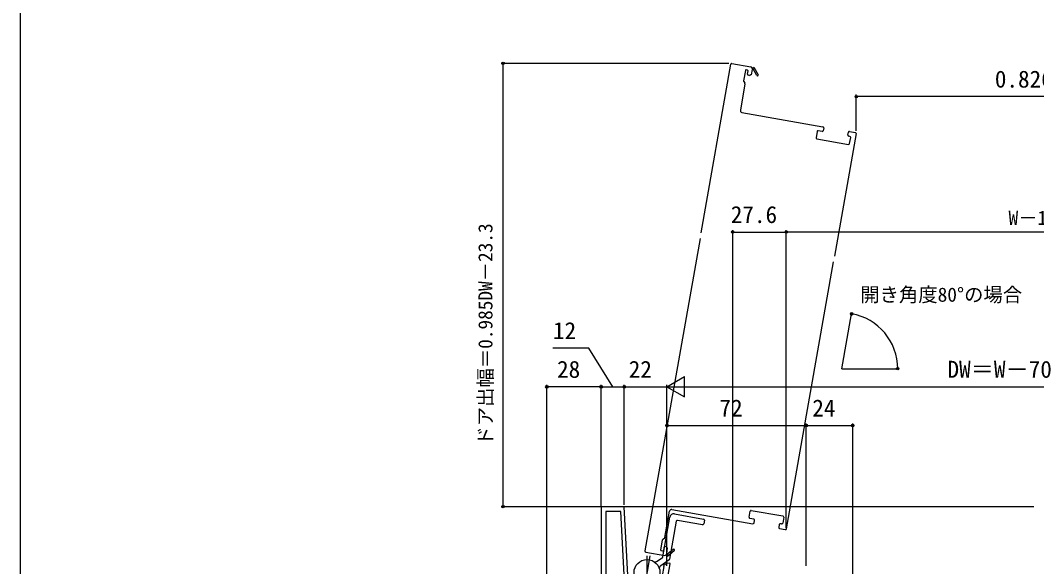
# Model space of a CAD drawing. Units: millimetres, scale not verified. Extents: x -525 to 525, y -783 to 777.
# Drawn here: x -525 to 0, y -466 to -183 of the extents above; entities that cross this region are included whole.
import ezdxf
from ezdxf.enums import TextEntityAlignment as Align

# ---------------------------------------------------------------- set-up
doc = ezdxf.new("R2010")
doc.units = ezdxf.units.MM
doc.header["$LTSCALE"] = 4
for name, color, linetype in [('0-2_YKK_11', 7, 'Continuous'), ('0-4_YKK_12', 2, 'Continuous'), ('0-5_YKK_13', 4, 'Continuous'), ('0-7_YKK_D', 6, 'Continuous'), ('0-8_YKK_ZWAK', 7, 'Continuous')]:
    doc.layers.add(name, color=color, linetype=linetype)
doc.styles.add('ＭＳ ゴシック', font='')
doc.styles.get('ＭＳ ゴシック').set_extended_font_data('MS Gothic')

msp = doc.modelspace()

# ---------------------------------------------------------------- linework, layer by layer
at = {"layer": '0-2_YKK_11'}
msp.add_lwpolyline([(-210.639, -479.6), (-212.997, -434.6), (-224.997, -434.6), (-224.997, -496.2)], dxfattribs=at)
msp.add_lwpolyline([(-212.642, -479.6), (-214.874, -437), (-222.597, -437), (-222.597, -479.6)], close=True, dxfattribs=at)
at = {"layer": '0-4_YKK_12'}
for p, q in [((-173.38, -292.978), (-158.027, -205.911)), ((-157.449, -205.515), (-147.601, -207.252)), ((-150.463, -209.083), (-151.417, -214.492)), ((-149.327, -208.978), (-150.115, -208.839)), ((-149.379, -211), (-149.084, -209.326)), ((-144.534, -211.711), (-146.338, -208.632)), ((-151.334, -214.866), (-150.76, -215.685)), ((-148.383, -211.683), (-148.974, -211.579)), ((-150.677, -216.058), (-153.073, -229.642)), ((-152.261, -230.801), (-110.407, -238.18)), ((-113.39, -240.701), (-113.946, -243.852)), ((-110.841, -240.642), (-112.811, -240.295)), ((-110.001, -238.76), (-110.262, -240.237)), ((-97.459, -242.494), (-97.199, -241.017)), ((-96.62, -240.611), (-93.665, -241.132)), ((-113.54, -244.431), (-97.192, -247.314)), ((-93.26, -241.712), (-104.444, -305.135)), ((-96.463, -243.178), (-97.054, -243.073)), ((-96.613, -246.908), (-96.057, -243.757)), ((-173.901, -295.933), (-202.376, -457.443)), ((-129.271, -445.963), (-104.965, -308.088)), ((-100.587, -363.26), (-95.583, -334.882)), ((-100.587, -363.26), (-71.771, -363.26)), ((-1.497, -434.595), (-218.539, -434.606)), ((-192, -450.431), (-189.605, -436.847)), ((-188.447, -436.036), (-146.592, -443.416)), ((-148.533, -440.028), (-147.978, -436.877)), ((-146.158, -440.954), (-148.128, -440.607)), ((-147.399, -436.471), (-131.051, -439.354)), ((-130.645, -439.933), (-131.201, -443.084)), ((-146.013, -443.011), (-145.753, -441.534)), ((-132.95, -443.791), (-133.211, -445.268)), ((-132.805, -445.848), (-129.851, -446.368)), ((-131.78, -443.49), (-132.371, -443.386)), ((-193.025, -451.327), (-192.206, -450.754)), ((-194.185, -457.059), (-193.231, -451.65)), ((-192.511, -455.628), (-192.806, -457.303)), ((-191.34, -455.327), (-191.931, -455.223)), ((-187.714, -456.617), (-190.462, -458.894)), ((-201.97, -458.022), (-192.122, -459.759)), ((-193.153, -457.546), (-193.941, -457.407))]:
    msp.add_line(p, q, dxfattribs=at)
for points in [[(-146.699, -208.501), (-147.031, -208.622), (-147.508, -211.33), (-147.804, -211.278)], [(-147.196, -207.831), (-146.111, -207.436), (-143.844, -211.307)], [(-190.846, -458.893), (-191.117, -458.666), (-190.639, -455.958), (-190.935, -455.906)], [(-191.543, -459.353), (-190.658, -460.095), (-187.204, -457.233)]]:
    msp.add_lwpolyline(points, dxfattribs=at)
for centre, radius, start, end in [((-157.536, -206.008), 0.5, 80, 170), ((-150.167, -209.135), 0.3, 80, 170), ((-149.379, -209.274), 0.3, 350, 80), ((-147.688, -207.744), 0.5, 350, 80), ((-146.464, -208.416), 0.25, 300.35703, 200), ((-150.924, -214.579), 0.5, 170, 215), ((-148.887, -211.087), 0.5, 170, 260), ((-148.296, -211.191), 0.5, 260, 350), ((-144.189, -211.509), 0.4, 210.35703, 30.35703), ((-151.17, -215.972), 0.5, 350, 35), ((-152.088, -229.816), 1, 170, 260), ((-112.898, -240.787), 0.5, 80, 170), ((-110.754, -240.15), 0.5, 260, 350), ((-110.494, -238.673), 0.5, 350, 80), ((-96.706, -241.104), 0.5, 80, 170), ((-93.752, -241.625), 0.5, 350, 80), ((-113.453, -243.939), 0.5, 170, 260), ((-96.967, -242.581), 0.5, 170, 260), ((-96.55, -243.67), 0.5, 350, 80), ((-97.105, -246.821), 0.5, 260, 350), ((-188.62, -437.021), 1, 80, 170), ((-148.041, -440.115), 0.5, 170, 260), ((-147.485, -436.963), 0.5, 80, 170), ((-146.245, -441.447), 0.5, 350, 80), ((-131.138, -439.846), 0.5, 350, 80), ((-146.506, -442.924), 0.5, 260, 350), ((-132.718, -445.355), 0.5, 170, 260), ((-132.458, -443.878), 0.5, 80, 170), ((-131.693, -442.997), 0.5, 260, 350), ((-129.764, -445.876), 0.5, 260, 350), ((-192.738, -451.737), 0.5, 125, 170), ((-192.493, -450.344), 0.5, 305, 350), ((-192.018, -455.715), 0.5, 80, 170), ((-191.427, -455.819), 0.5, 350, 80), ((-187.459, -456.925), 0.4, 309.64297, 129.64297), ((-201.883, -457.53), 0.5, 170, 260), ((-193.889, -457.112), 0.3, 170, 260), ((-193.101, -457.25), 0.3, 260, 350), ((-192.035, -459.266), 0.5, 260, 350), ((-190.655, -459.054), 0.25, 140, 39.64297)]:
    msp.add_arc(centre, radius, start, end, dxfattribs=at)
at = {"layer": '0-5_YKK_13'}
for p, q in [((-193.058, -460.457), (-189.437, -439.923)), ((-187.12, -438.301), (-172.053, -440.958)), ((-186.152, -442.026), (-189.624, -461.715)), ((-172.574, -443.912), (-185.573, -441.62)), ((-171.647, -441.537), (-171.994, -443.507)), ((-199.786, -460.032), (-202.808, -477.168)), ((-201.297, -459.9), (-201.297, -477.3)), ((-196.099, -462.765), (-193.263, -460.78)), ((-192.637, -465.557), (-194.316, -475.081)), ((-189.83, -462.038), (-194.157, -465.068)), ((-192.637, -465.557), (-192.52, -464.896)), ((-190.671, -463.619), (-192.52, -464.896)), ((-191.584, -476.862), (-189.344, -464.158)), ((-190.671, -463.619), (-189.587, -463.81))]:
    msp.add_line(p, q, dxfattribs=at)
msp.add_circle((-201.297, -468.6), 6.7, dxfattribs=at)
msp.add_circle((-201.297, -468.6), 6.7, dxfattribs=at)
for centre, radius, start, end in [((-187.467, -440.271), 2, 80, 170), ((-172.139, -441.45), 0.5, 350, 80), ((-185.66, -442.113), 0.5, 80, 170), ((-172.487, -443.42), 0.5, 260, 350), ((-193.55, -460.37), 0.5, 305, 350), ((-190.116, -461.628), 0.5, 305, 350), ((-197.246, -461.127), 2, 264.26693, 305), ((-193.01, -466.706), 2, 125, 170.14215), ((-189.639, -464.106), 0.3, 349.99988, 79.99988)]:
    msp.add_arc(centre, radius, start, end, dxfattribs=at)
at = {"layer": '0-7_YKK_D'}
for p, q in [((-158.942, -205.428), (-276.609, -205.428)), ((-275.609, -434.6), (-275.609, -205.428)), ((-93.173, -240.219), (-93.173, -221.601)), ((157.003, -222.601), (-93.173, -222.601)), ((-156.997, -547.7), (-156.997, -291.601)), ((-156.997, -292.601), (-129.358, -292.601)), ((-129.358, -445.455), (-129.358, -291.601)), ((-129.358, -444.455), (-129.358, -291.601)), ((157.003, -292.601), (-129.358, -292.601)), ((-95.566, -334.784), (-95.757, -335.867)), ((-190.997, -372.602), (-181.904, -367.352)), ((-181.904, -377.852), (-181.904, -367.352)), ((-72.171, -363.26), (-72.771, -363.26)), ((-252.997, -495.2), (-252.997, -371.602)), ((-224.997, -372.602), (-252.997, -372.602)), ((-224.997, -432.6), (-224.997, -371.602)), ((-224.995, -434.6), (-224.995, -371.602)), ((-224.995, -372.602), (-212.997, -372.602)), ((-212.997, -433.606), (-212.997, -371.602)), ((-212.997, -433.606), (-212.997, -371.602)), ((-212.997, -372.602), (-190.998, -372.602)), ((-190.998, -465.098), (-190.998, -371.602)), ((-190.997, -463.102), (-190.997, -371.602)), ((-190.997, -372.602), (-181.904, -377.852)), ((-190.997, -372.602), (-172.81, -372.602)), ((-180.497, -372.602), (178.505, -372.602)), ((-190.998, -465.098), (-190.998, -391.602)), ((-190.998, -392.602), (-118.998, -392.602)), ((-118.998, -465.098), (-118.998, -391.602)), ((-118.998, -465.098), (-118.998, -391.602)), ((-118.998, -392.602), (-94.998, -392.602)), ((-94.998, -471.548), (-94.998, -391.602)), ((-224.997, -434.6), (-276.609, -434.6))]:
    msp.add_line(p, q, dxfattribs=at)
msp.add_lwpolyline([(-218.996, -372.602), (-231.284, -352.602), (-250.012, -352.602)], dxfattribs=at)
for centre in [(-275.609, -205.428), (-93.173, -222.601), (-156.997, -292.601), (-129.358, -292.601), (-129.358, -292.601), (-95.583, -334.882), (-71.771, -363.26), (-252.997, -372.602), (-224.997, -372.602), (-224.995, -372.602), (-212.997, -372.602), (-190.998, -392.602), (-118.998, -392.602), (-118.998, -392.602), (-94.998, -392.602), (-275.609, -434.6)]:
    msp.add_circle(centre, 0.637, dxfattribs=at)
msp.add_arc((-100.587, -363.26), 28.816, 0, 80.00003, dxfattribs=at)
at = {"layer": '0-8_YKK_ZWAK'}
msp.add_line((-525, 747.4), (-525, -782.6), dxfattribs=at)

# ---------------------------------------------------------------- texts
at = {"layer": '0-7_YKK_D', "style": 'ＭＳ ゴシック'}
for s, height, p in [('0.826W－143.3', 8.798, (-21.608, -220.601)), ('27.6', 8.798, (-158.007, -290.601)), ('W－163.6', 7.331, (-14.53, -291.101)), ('12', 8.798, (-249.853, -350.602)), ('28', 8.798, (-247.758, -370.602)), ('22', 8.798, (-210.725, -370.602)), ('DW＝W－70', 8.798, (-46.064, -370.602)), ('72', 8.798, (-163.861, -390.602)), ('24', 8.798, (-115.895, -390.602))]:
    msp.add_text(s, height=height, dxfattribs=at).set_placement(p, align=Align.BOTTOM_LEFT)
for s, rotation, p in [('ドア出幅＝0.985DW－23.3', 90, (-278.915, -402.978)), ('開き角度80°の場合', 0.006, (-91.143, -330.835))]:
    msp.add_text(s, height=7.331, rotation=rotation, dxfattribs=at).set_placement(p, align=Align.BOTTOM_LEFT)

doc.saveas('drawing.dxf')
